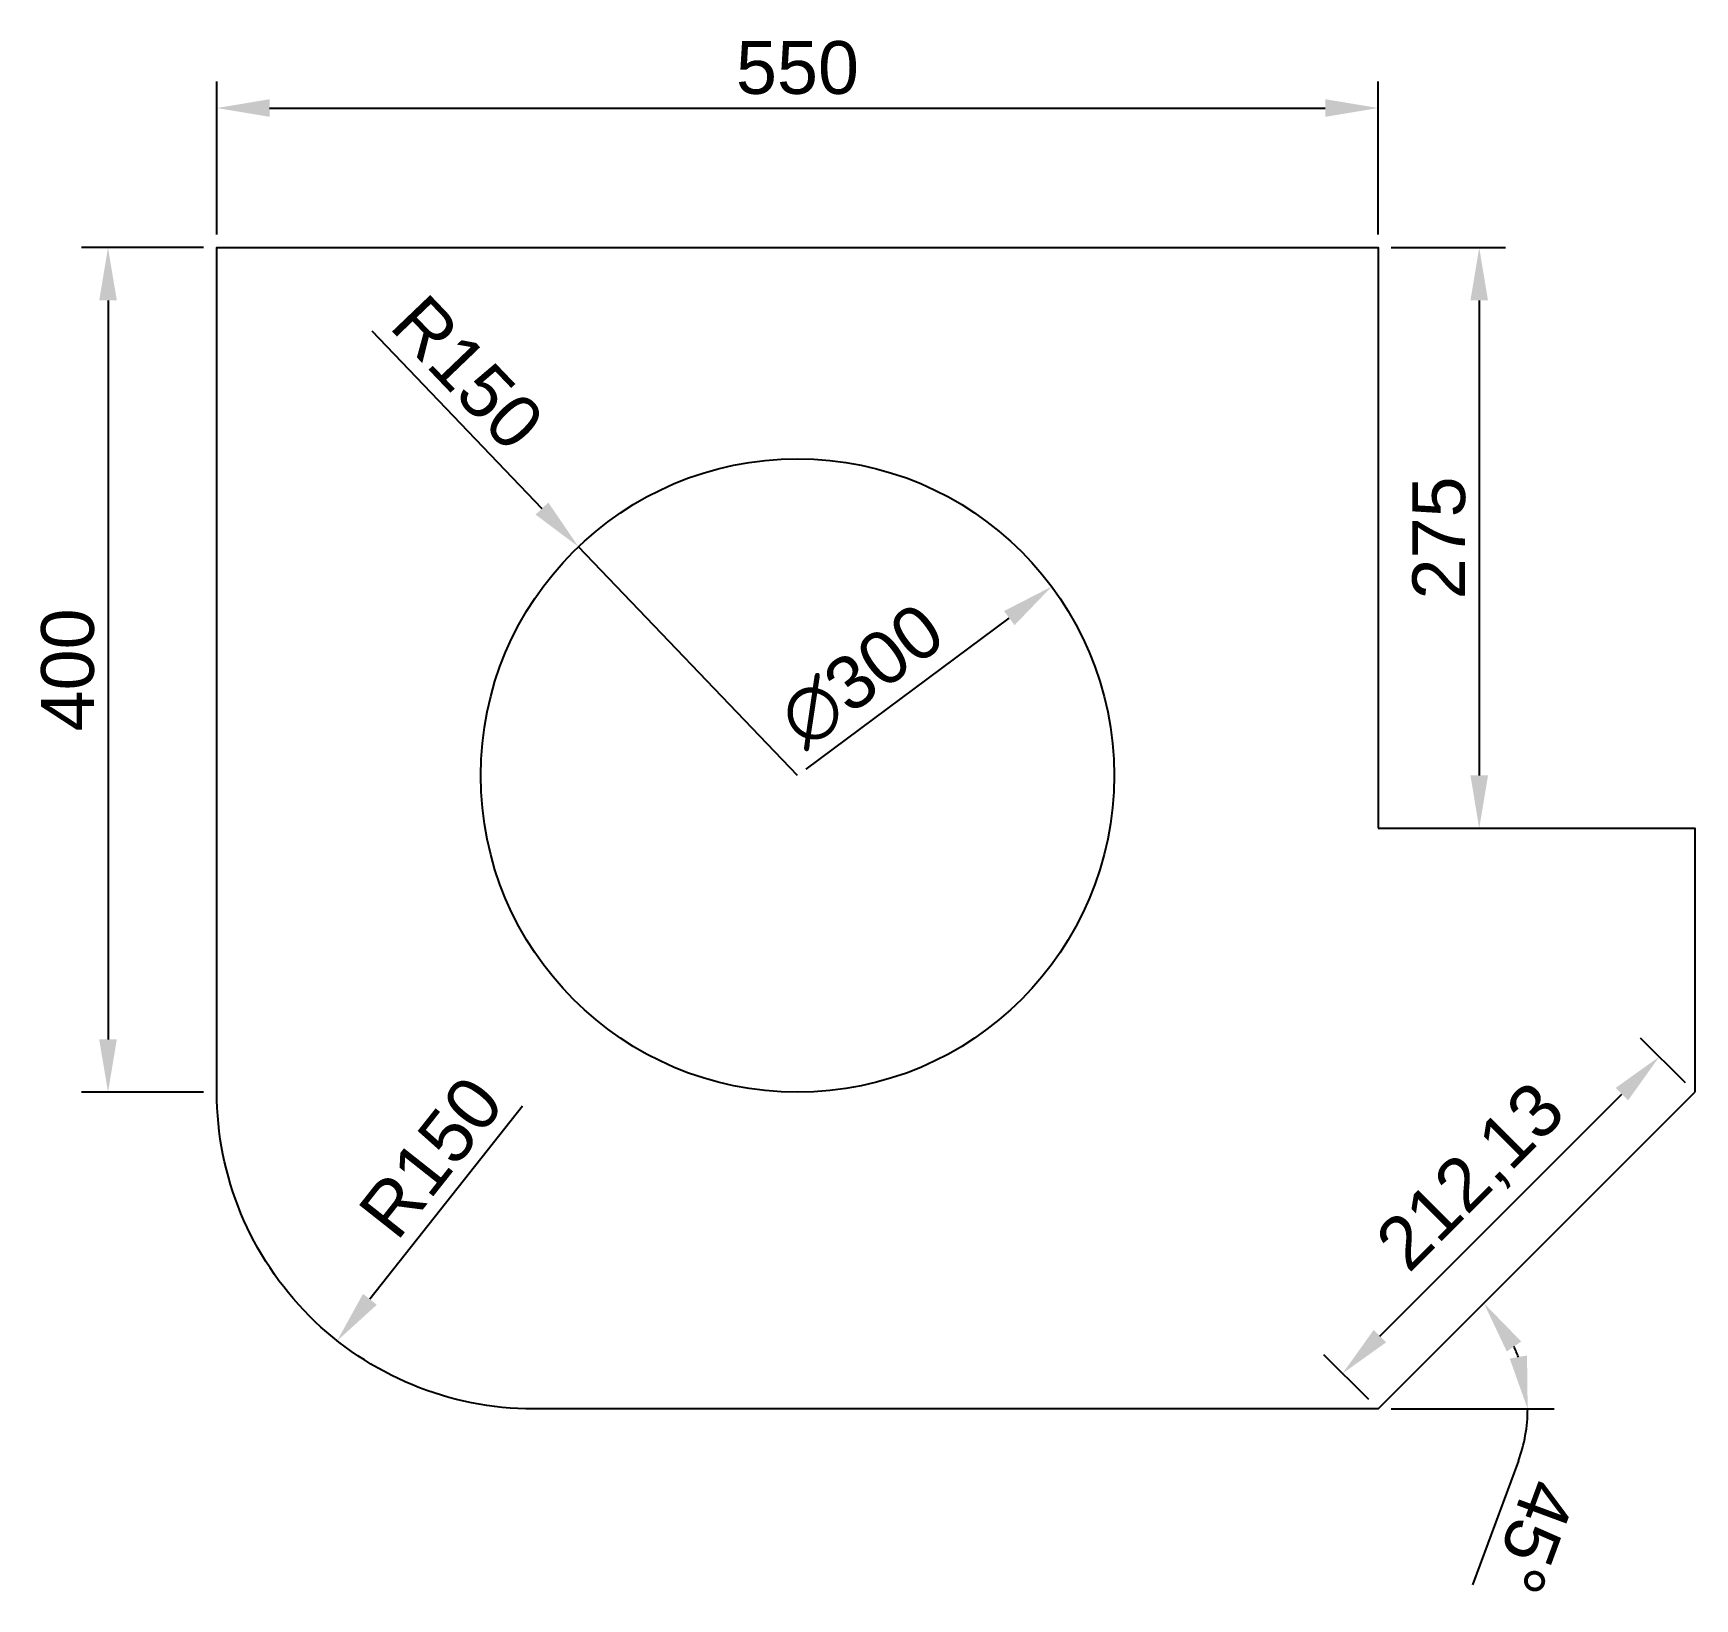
# Model space of a CAD drawing. Header units: millimetres. Extents: x 1908 to 2695, y 1847 to 2588.
import ezdxf

# ---------------------------------------------------------------- set-up
doc = ezdxf.new("R2010")
doc.units = ezdxf.units.MM
doc.styles.get("Standard").update_dxf_attribs({"font": 'arial.ttf'})
doc.dimstyles.new('seyfo', dxfattribs={"dimscale": 10, "dimtxt": 2.5, "dimasz": 2.5, "dimexe": 1.25, "dimexo": 0.625, "dimtad": 1, "dimtxsty": 'Standard', "dimcen": 2.5, "dimadec": 0, "dimazin": 0, "dimtfac": 1, "dimtmove": 0, "dimatfit": 3, "dimfxl": 1, "dimarcsym": 0})

# ---------------------------------------------------------------- blocks, each defined once
blk = doc.blocks.new('*D2')
at = {"color": 0, "lineweight": -2, "transparency": 16777216}
for p, q in [((1994.75, 2492.97), (1994.75, 2565.33)), ((2544.75, 2492.97), (2544.75, 2565.33)), ((2019.75, 2552.83), (2519.75, 2552.83))]:
    blk.add_line(p, q, dxfattribs=at)
at = {"color": 0, "transparency": 16777216}
for points in [[(2019.75, 2556.99), (2019.75, 2548.66), (1994.75, 2552.83)], [(2519.75, 2556.99), (2519.75, 2548.66), (2544.75, 2552.83)]]:
    blk.add_solid(points, dxfattribs=at)
at = {"layer": 'Defpoints', "color": 0, "transparency": 16777216}
for p in [(2544.75, 2552.83), (1994.75, 2486.72), (2544.75, 2486.72)]:
    blk.add_point(p, dxfattribs=at)
at = {"color": 0, "transparency": 16777216, "insert": (2269.75, 2571.84), "char_height": 25, "attachment_point": 5}
blk.add_mtext('550', dxfattribs=at)
blk = doc.blocks.new('*D3')
at = {"color": 0, "lineweight": -2, "transparency": 16777216}
for p, q in [((2690.33, 2091.14), (2669.1, 2112.37)), ((2545.61, 1971.21), (2660.26, 2085.85)), ((2540.33, 1941.14), (2519.1, 1962.37))]:
    blk.add_line(p, q, dxfattribs=at)
at = {"color": 0, "transparency": 16777216}
for points in [[(2657.31, 2088.8), (2663.2, 2082.9), (2677.93, 2103.53)], [(2542.67, 1974.15), (2548.56, 1968.26), (2527.93, 1953.53)]]:
    blk.add_solid(points, dxfattribs=at)
at = {"layer": 'Defpoints', "color": 0, "transparency": 16777216}
for p in [(2677.93, 2103.53), (2694.75, 2086.72), (2544.75, 1936.72)]:
    blk.add_point(p, dxfattribs=at)
at = {"color": 0, "transparency": 16777216, "insert": (2589.84, 2045.52), "char_height": 25, "attachment_point": 5, "rotation": 45}
blk.add_mtext('212,13', dxfattribs=at)
blk = doc.blocks.new('*D4')
at = {"color": 0, "lineweight": -2, "transparency": 16777216}
blk.add_line((2139.52, 2080.11), (2067.25, 1988.64), dxfattribs=at)
at = {"color": 0, "transparency": 16777216}
blk.add_solid([(2063.98, 1991.23), (2070.51, 1986.06), (2051.74, 1969.03)], dxfattribs=at)
at = {"layer": 'Defpoints', "color": 0, "transparency": 16777216}
for p in [(2144.75, 2086.72), (2051.74, 1969.03)]:
    blk.add_point(p, dxfattribs=at)
at = {"color": 0, "transparency": 16777216, "insert": (2096.22, 2055.97), "char_height": 25, "attachment_point": 5, "rotation": 51.68344}
blk.add_mtext('R150', dxfattribs=at)
blk = doc.blocks.new('*D5')
at = {"color": 0, "lineweight": -2, "transparency": 16777216}
for p, q in [((1988.5, 2486.72), (1930.7, 2486.72)), ((1943.2, 2461.72), (1943.2, 2111.72)), ((1988.5, 2086.72), (1930.7, 2086.72))]:
    blk.add_line(p, q, dxfattribs=at)
at = {"color": 0, "transparency": 16777216}
for points in [[(1939.03, 2461.72), (1947.37, 2461.72), (1943.2, 2486.72)], [(1939.03, 2111.72), (1947.37, 2111.72), (1943.2, 2086.72)]]:
    blk.add_solid(points, dxfattribs=at)
at = {"layer": 'Defpoints', "color": 0, "transparency": 16777216}
for p in [(1994.75, 2486.72), (1943.2, 2086.72), (1994.75, 2086.72)]:
    blk.add_point(p, dxfattribs=at)
at = {"color": 0, "transparency": 16777216, "insert": (1924.18, 2286.72), "char_height": 25, "attachment_point": 5, "rotation": 90}
blk.add_mtext('400', dxfattribs=at)
blk = doc.blocks.new('*D6')
at = {"color": 0, "lineweight": -2, "transparency": 16777216}
for p, q in [((2551, 2486.72), (2605.16, 2486.72)), ((2592.66, 2461.72), (2592.66, 2236.72)), ((2551, 2211.72), (2605.16, 2211.72))]:
    blk.add_line(p, q, dxfattribs=at)
at = {"color": 0, "transparency": 16777216}
for points in [[(2588.5, 2461.72), (2596.83, 2461.72), (2592.66, 2486.72)], [(2588.5, 2236.72), (2596.83, 2236.72), (2592.66, 2211.72)]]:
    blk.add_solid(points, dxfattribs=at)
at = {"layer": 'Defpoints', "color": 0, "transparency": 16777216}
for p in [(2544.75, 2486.72), (2544.75, 2211.72), (2592.66, 2211.72)]:
    blk.add_point(p, dxfattribs=at)
at = {"color": 0, "transparency": 16777216, "insert": (2573.65, 2349.22), "char_height": 25, "attachment_point": 5, "rotation": 90}
blk.add_mtext('275', dxfattribs=at)
blk = doc.blocks.new('*D7')
at = {"color": 0, "lineweight": -2, "transparency": 16777216}
blk.add_line((2273.88, 2239.79), (2370.09, 2311.26), dxfattribs=at)
at = {"color": 0, "transparency": 16777216}
blk.add_solid([(2367.6, 2314.61), (2372.57, 2307.92), (2390.15, 2326.17)], dxfattribs=at)
at = {"layer": 'Defpoints', "color": 0, "transparency": 16777216}
for p in [(2390.15, 2326.17), (2149.34, 2147.26)]:
    blk.add_point(p, dxfattribs=at)
at = {"color": 0, "transparency": 16777216, "insert": (2300.19, 2283.9), "char_height": 25, "attachment_point": 5, "rotation": 36.6097}
blk.add_mtext('∅300', dxfattribs=at)
blk = doc.blocks.new('*D8')
at = {"color": 0, "lineweight": -2, "transparency": 16777216}
for p, q in [((2068.12, 2447.34), (2148.73, 2363.13)), ((2269.75, 2236.72), (2166.02, 2345.07))]:
    blk.add_line(p, q, dxfattribs=at)
at = {"color": 0, "transparency": 16777216}
blk.add_solid([(2151.74, 2366.01), (2145.72, 2360.25), (2166.02, 2345.07)], dxfattribs=at)
at = {"layer": 'Defpoints', "color": 0, "transparency": 16777216}
for p in [(2166.02, 2345.07), (2269.75, 2236.72)]:
    blk.add_point(p, dxfattribs=at)
at = {"color": 0, "transparency": 16777216, "insert": (2113.52, 2427.41), "char_height": 25, "attachment_point": 5, "rotation": 313.74993}
blk.add_mtext('R150', dxfattribs=at)
blk = doc.blocks.new('*D9')
at = {"color": 0, "lineweight": -2, "transparency": 16777216}
for p, q in [((2551, 1936.72), (2628.1, 1936.72)), ((2611.19, 1912.11), (2589.46, 1853.45))]:
    blk.add_line(p, q, dxfattribs=at)
for start, end in [(20.3229, 24.6771), (339.6771, 0)]:
    blk.add_arc((2544.75, 1936.72), 70.85, start, end, dxfattribs=at)
at = {"color": 0, "transparency": 16777216}
for points in [[(2605.71, 1963.92), (2612.55, 1968.68), (2594.85, 1986.82)], [(2615.29, 1962.06), (2607.09, 1960.59), (2615.6, 1936.72)]]:
    blk.add_solid(points, dxfattribs=at)
at = {"layer": 'Defpoints', "color": 0, "transparency": 16777216}
for p in [(2694.75, 2086.72), (2606.11, 1972.14), (2144.75, 1936.72), (2544.75, 1936.72), (2544.75, 1936.72)]:
    blk.add_point(p, dxfattribs=at)
at = {"color": 0, "transparency": 16777216, "insert": (2618.11, 1876.19), "char_height": 25, "attachment_point": 5, "rotation": 249.6771}
blk.add_mtext('45°', dxfattribs=at)

msp = doc.modelspace()

# ---------------------------------------------------------------- linework, layer by layer
msp.add_line((2544.746, 1936.718), (2694.746, 2086.718))
msp.add_lwpolyline([(2544.746, 1936.718), (2144.746, 1936.718, -0.4142136), (1994.746, 2086.718), (1994.746, 2486.718), (2544.746, 2486.718), (2544.746, 2211.718)], format="xyb")
msp.add_lwpolyline([(2544.746, 2211.718), (2694.746, 2211.718), (2694.746, 2086.718)])
msp.add_circle((2269.746, 2236.718), 150)

# ---------------------------------------------------------------- dimensions: what is measured, and where the dimension line sits
dim = msp.add_linear_dim(base=(2544.746, 2552.827), p1=(1994.746, 2486.718), p2=(2544.746, 2486.718), dimstyle='seyfo')
dim.commit()
dim.dimension.update_dxf_attribs({"geometry": '*D2', "text_midpoint": (2269.746, 2571.841)})
for base, p1, p2, picture, middle in [((1943.199, 2086.718), (1994.746, 2486.718), (1994.746, 2086.718), '*D5', (1924.185, 2286.718)), ((2592.664, 2211.718), (2544.746, 2486.718), (2544.746, 2211.718), '*D6', (2573.649, 2349.218))]:
    dim = msp.add_linear_dim(base=base, p1=p1, p2=p2, angle=90, dimstyle='seyfo')
    dim.commit()
    dim.dimension.update_dxf_attribs({"geometry": picture, "text_midpoint": middle})
dim = msp.add_radius_dim(center=(2269.746, 2236.718), mpoint=(2166.019, 2345.072), dimstyle='seyfo')
dim.commit()
dim.dimension.update_dxf_attribs({"geometry": '*D8', "text_midpoint": (2113.516, 2427.415)})
dim = msp.add_diameter_dim_2p(p1=(2149.338, 2147.263), p2=(2390.153, 2326.172), dimstyle='seyfo')
dim.commit()
dim.dimension.update_dxf_attribs({"geometry": '*D7', "text_midpoint": (2311.949, 2268.071), "dimtype": 163})
dim = msp.add_linear_dim(base=(2677.935, 2103.529), p1=(2544.746, 1936.718), p2=(2694.746, 2086.718), angle=45, dimstyle='seyfo')
dim.commit()
dim.dimension.update_dxf_attribs({"geometry": '*D3', "text_midpoint": (2604.886, 2030.48), "dimtype": 161})
dim = msp.add_radius_dim(center=(2144.746, 2086.718), mpoint=(2051.745, 1969.028), dimstyle='seyfo')
dim.commit()
dim.dimension.update_dxf_attribs({"geometry": '*D4', "text_midpoint": (2111.134, 2044.183), "dimtype": 164})
dim = msp.add_angular_dim_2l(base=(2606.106, 1972.144), line1=((2544.746, 1936.718), (2144.746, 1936.718)), line2=((2544.746, 1936.718), (2694.746, 2086.718)), dimstyle='seyfo')
dim.commit()
dim.dimension.update_dxf_attribs({"geometry": '*D9', "text_midpoint": (2618.108, 1876.195)})

doc.saveas('drawing.dxf')
